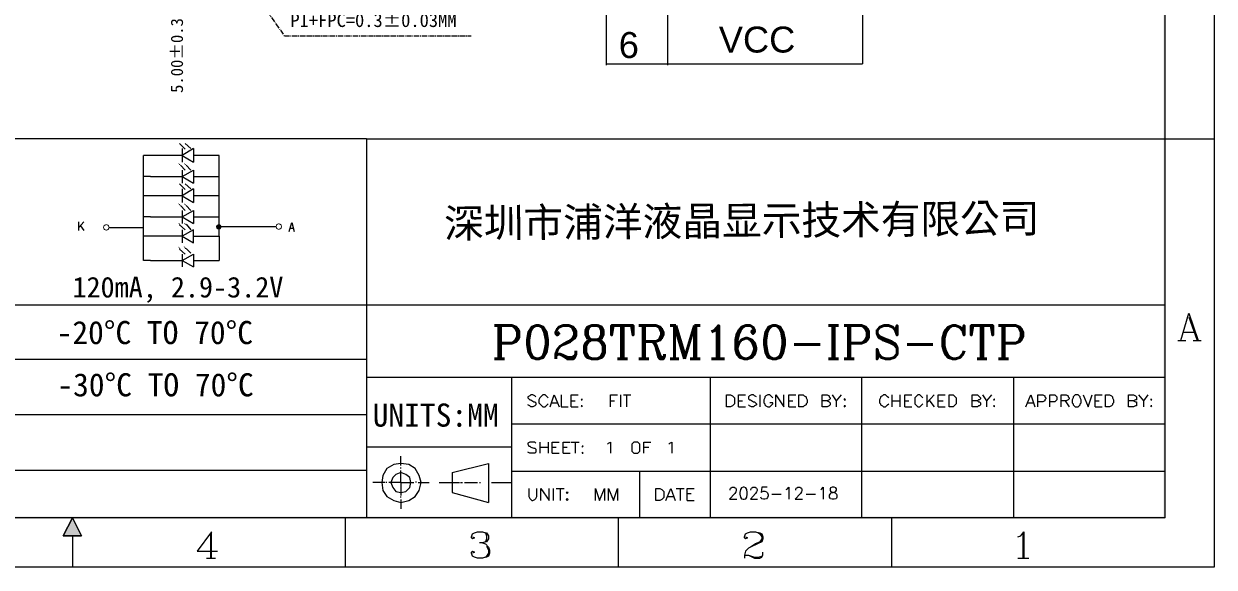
# Model space of a CAD drawing. Header units: millimetres. Extents: x -334 to 203, y -30 to 226.
# Drawn here: x -172.3 to 3.2, y -29.8 to 50.3 of the extents above; entities that cross this region are included whole.
import ezdxf

# ---------------------------------------------------------------- set-up
doc = ezdxf.new("R2010")
doc.units = ezdxf.units.MM
doc.linetypes.add('CENTER2', pattern=[1.125, 0.75, -0.125, 0.125, -0.125])
doc.layers.add('DIM', color=3, linetype='Continuous')
doc.layers.add('FPC', color=32, linetype='Continuous', lineweight=9)
doc.layers.add('中心線', color=1, linetype='CENTER2', lineweight=5)
doc.styles.add('Arial', font='arial.ttf')
doc.styles.add('OKV', font='PMingLiU.ttf')
doc.styles.add('宋体', font='')
doc.styles.add('标注', font='romanc.shx')
doc.styles.get('宋体').set_extended_font_data('SimSun')
doc.dimstyles.new('ISO-25$0', dxfattribs={"dimscale": 0.6, "dimtxt": 1.2, "dimasz": 1.6, "dimexe": 0.5, "dimexo": 0.5, "dimtad": 0, "dimzin": 1, "dimdsep": 46, "dimtxsty": 'Standard', "dimcen": 1.5, "dimadec": 0, "dimazin": 0, "dimtp": 1.2, "dimtm": 1.2, "dimtfac": 1, "dimtofl": 0, "dimtmove": 0, "dimatfit": 0, "dimfxl": 0.5, "dimtolj": 1, "dimarcsym": 0})

# ---------------------------------------------------------------- blocks, each defined once
blk = doc.blocks.new('A$C09A674D8')
at = {"color": 4, "style": 'OKV'}
blk.add_text('深圳市浦洋液晶显示技术有限公司 ', height=6.8872, rotation=0.5, dxfattribs=at).set_placement((-163.96, -29.67))
blk = doc.blocks.new('*D259')
at = {"layer": 'Defpoints', "color": 0}
for p in [(-149.75, 63.66), (-142.71, 63.66), (-142.03, 58.66)]:
    blk.add_point(p, dxfattribs=at)
at = {"layer": 'DIM', "color": 0, "lineweight": -2}
for p, q in [((-149.75, 64.62), (-149.75, 65.58)), ((-143.01, 63.66), (-150.05, 63.66)), ((-142.33, 58.66), (-150.05, 58.66)), ((-149.75, 57.7), (-149.75, 51.63))]:
    blk.add_line(p, q, dxfattribs=at)
at = {"layer": 'DIM', "color": 0}
for points in [[(-149.91, 64.62), (-149.59, 64.62), (-149.75, 63.66)], [(-149.91, 57.7), (-149.59, 57.7), (-149.75, 58.66)]]:
    blk.add_solid(points, dxfattribs=at)
at = {"layer": 'DIM', "color": 0, "insert": (-149.75, 45.65), "char_height": 1.8, "attachment_point": 5, "rotation": 90, "style": '宋体'}
blk.add_mtext('\\A1;5.00%%P0.3', dxfattribs=at)

msp = doc.modelspace()

# ---------------------------------------------------------------- hatches: boundary and pattern name
h = msp.add_hatch(color=0)
h.dxf.hatch_style = 2
h.paths.add_polyline_path([(-4.255, 10.061), (-3.957, 10.061), (-4.255, 200.851)])
h = msp.add_hatch(color=0)
h.dxf.hatch_style = 2
h.paths.add_polyline_path([(-4.255, -22.332), (-3.957, -22.629), (-4.255, 200.851)])
h = msp.add_hatch(color=0)
h.dxf.hatch_style = 2
h.paths.add_polyline_path([(-3.957, 10.061), (-4.255, 200.851), (-3.957, 201.148)])
h = msp.add_hatch(color=0)
h.dxf.hatch_style = 2
h.paths.add_polyline_path([(-3.957, -22.629), (-4.255, 200.851), (-3.957, 201.148)])
h = msp.add_hatch(color=0)
h.dxf.hatch_style = 2
h.paths.add_polyline_path([(-149.237, 29.591), (-149.593, 29.829), (-149.356, 29.473)])
h = msp.add_hatch(color=0)
h.dxf.hatch_style = 2
h.paths.add_polyline_path([(-148.405, 29.591), (-148.761, 29.829), (-148.523, 29.473)])
h = msp.add_hatch(color=0)
h.dxf.hatch_style = 2
h.paths.add_polyline_path([(-149.237, 23.648), (-149.593, 23.886), (-149.356, 23.529)])
h = msp.add_hatch(color=0)
h.dxf.hatch_style = 2
h.paths.add_polyline_path([(-148.405, 23.648), (-148.761, 23.886), (-148.523, 23.529)])
h = msp.add_hatch(color=0)
h.dxf.hatch_style = 2
h.paths.add_polyline_path([(-160.53, 20.676), (-160.411, 20.557), (-160.648, 20.319)])
h = msp.add_hatch(color=0)
h.dxf.hatch_style = 2
h.paths.add_polyline_path([(-160.411, 20.557), (-160.648, 20.319), (-160.53, 20.319)])
h = msp.add_hatch(color=0)
h.dxf.hatch_style = 2
h.paths.add_polyline_path([(-160.648, 20.319), (-160.53, 20.319), (-160.53, 19.963)])
h = msp.add_hatch(color=0)
h.dxf.hatch_style = 2
h.paths.add_polyline_path([(-160.173, 20.795), (-160.173, 20.676), (-160.53, 20.676)])
h = msp.add_hatch(color=0)
h.dxf.hatch_style = 2
h.paths.add_polyline_path([(-160.173, 20.676), (-160.53, 20.676), (-160.411, 20.557)])
h = msp.add_hatch(color=0)
h.dxf.hatch_style = 2
h.paths.add_polyline_path([(-160.53, 20.319), (-160.53, 19.963), (-160.411, 20.082)])
h = msp.add_hatch(color=0)
h.dxf.hatch_style = 2
h.paths.add_polyline_path([(-160.53, 19.963), (-160.411, 20.082), (-160.173, 19.844)])
h = msp.add_hatch(color=0)
h.dxf.hatch_style = 2
h.paths.add_polyline_path([(-160.411, 20.082), (-160.173, 19.844), (-160.173, 19.963)])
h = msp.add_hatch(color=0)
h.dxf.hatch_style = 2
h.paths.add_polyline_path([(-159.816, 20.676), (-159.935, 20.557), (-160.173, 20.795)])
h = msp.add_hatch(color=0)
h.dxf.hatch_style = 2
h.paths.add_polyline_path([(-159.935, 20.557), (-160.173, 20.795), (-160.173, 20.676)])
h = msp.add_hatch(color=0)
h.dxf.hatch_style = 2
h.paths.add_polyline_path([(-160.173, 19.963), (-159.816, 19.963), (-159.935, 20.082)])
h = msp.add_hatch(color=0)
h.dxf.hatch_style = 2
h.paths.add_polyline_path([(-160.173, 19.844), (-160.173, 19.963), (-159.816, 19.963)])
h = msp.add_hatch(color=0)
h.dxf.hatch_style = 2
h.paths.add_polyline_path([(-159.816, 20.319), (-159.816, 20.676), (-159.935, 20.557)])
h = msp.add_hatch(color=0)
h.dxf.hatch_style = 2
h.paths.add_polyline_path([(-159.816, 19.963), (-159.935, 20.082), (-159.697, 20.319)])
h = msp.add_hatch(color=0)
h.dxf.hatch_style = 2
h.paths.add_polyline_path([(-159.935, 20.082), (-159.697, 20.319), (-159.816, 20.319)])
h = msp.add_hatch(color=0)
h.dxf.hatch_style = 2
h.paths.add_polyline_path([(-159.697, 20.319), (-159.816, 20.319), (-159.816, 20.676)])
h = msp.add_hatch(color=0)
h.dxf.hatch_style = 2
h.paths.add_polyline_path([(-149.237, 20.795), (-149.593, 21.033), (-149.356, 20.676)])
h = msp.add_hatch(color=0)
h.dxf.hatch_style = 2
h.paths.add_polyline_path([(-148.405, 20.795), (-148.761, 21.033), (-148.523, 20.676)])
h = msp.add_hatch(color=0)
h.dxf.hatch_style = 2
h.paths.add_polyline_path([(-143.887, 20.676), (-144.006, 20.438), (-143.531, 20.438)])
h = msp.add_hatch(color=0)
h.dxf.hatch_style = 2
h.paths.add_polyline_path([(-144.006, 20.438), (-143.887, 20.082), (-143.531, 20.438)])
h = msp.add_hatch(color=0)
h.dxf.hatch_style = 2
h.paths.add_polyline_path([(-143.531, 20.795), (-143.887, 20.676), (-143.531, 20.438)])
h = msp.add_hatch(color=0)
h.dxf.hatch_style = 2
h.paths.add_polyline_path([(-143.887, 20.082), (-143.531, 19.963), (-143.531, 20.438)])
h = msp.add_hatch(color=0)
h.dxf.hatch_style = 2
h.paths.add_polyline_path([(-143.293, 20.676), (-143.531, 20.795), (-143.531, 20.438)])
h = msp.add_hatch(color=0)
h.dxf.hatch_style = 2
h.paths.add_polyline_path([(-143.174, 20.438), (-143.293, 20.676), (-143.531, 20.438)])
h = msp.add_hatch(color=0)
h.dxf.hatch_style = 2
h.paths.add_polyline_path([(-143.531, 19.963), (-143.293, 20.082), (-143.531, 20.438)])
h = msp.add_hatch(color=0)
h.dxf.hatch_style = 2
h.paths.add_polyline_path([(-143.293, 20.082), (-143.174, 20.438), (-143.531, 20.438)])
h = msp.add_hatch(color=0)
h.dxf.hatch_style = 2
h.paths.add_polyline_path([(-135.091, 20.795), (-134.972, 20.676), (-135.21, 20.438)])
h = msp.add_hatch(color=0)
h.dxf.hatch_style = 2
h.paths.add_polyline_path([(-134.972, 20.676), (-135.21, 20.438), (-135.091, 20.438)])
h = msp.add_hatch(color=0)
h.dxf.hatch_style = 2
h.paths.add_polyline_path([(-135.21, 20.438), (-135.091, 20.438), (-135.091, 20.082)])
h = msp.add_hatch(color=0)
h.dxf.hatch_style = 2
h.paths.add_polyline_path([(-134.734, 20.914), (-134.734, 20.795), (-135.091, 20.795)])
h = msp.add_hatch(color=0)
h.dxf.hatch_style = 2
h.paths.add_polyline_path([(-134.734, 20.795), (-135.091, 20.795), (-134.972, 20.676)])
h = msp.add_hatch(color=0)
h.dxf.hatch_style = 2
h.paths.add_polyline_path([(-135.091, 20.438), (-135.091, 20.082), (-134.972, 20.201)])
h = msp.add_hatch(color=0)
h.dxf.hatch_style = 2
h.paths.add_polyline_path([(-135.091, 20.082), (-134.972, 20.201), (-134.734, 19.963)])
h = msp.add_hatch(color=0)
h.dxf.hatch_style = 2
h.paths.add_polyline_path([(-134.972, 20.201), (-134.734, 19.963), (-134.734, 20.082)])
h = msp.add_hatch(color=0)
h.dxf.hatch_style = 2
h.paths.add_polyline_path([(-134.378, 20.795), (-134.497, 20.676), (-134.734, 20.914)])
h = msp.add_hatch(color=0)
h.dxf.hatch_style = 2
h.paths.add_polyline_path([(-134.497, 20.676), (-134.734, 20.914), (-134.734, 20.795)])
h = msp.add_hatch(color=0)
h.dxf.hatch_style = 2
h.paths.add_polyline_path([(-134.734, 20.082), (-134.378, 20.082), (-134.497, 20.201)])
h = msp.add_hatch(color=0)
h.dxf.hatch_style = 2
h.paths.add_polyline_path([(-134.734, 19.963), (-134.734, 20.082), (-134.378, 20.082)])
h = msp.add_hatch(color=0)
h.dxf.hatch_style = 2
h.paths.add_polyline_path([(-134.378, 20.438), (-134.378, 20.795), (-134.497, 20.676)])
h = msp.add_hatch(color=0)
h.dxf.hatch_style = 2
h.paths.add_polyline_path([(-134.378, 20.082), (-134.497, 20.201), (-134.259, 20.438)])
h = msp.add_hatch(color=0)
h.dxf.hatch_style = 2
h.paths.add_polyline_path([(-134.497, 20.201), (-134.259, 20.438), (-134.378, 20.438)])
h = msp.add_hatch(color=0)
h.dxf.hatch_style = 2
h.paths.add_polyline_path([(-134.259, 20.438), (-134.378, 20.438), (-134.378, 20.795)])
h = msp.add_hatch(color=0)
h.dxf.hatch_style = 2
h.paths.add_polyline_path([(-148.405, 17.229), (-148.761, 17.585), (-148.523, 17.11)])
h = msp.add_hatch(color=0)
h.dxf.hatch_style = 2
h.paths.add_polyline_path([(-149.237, 17.229), (-149.593, 17.466), (-149.356, 17.11)])
h = msp.add_hatch(color=0)
h.dxf.hatch_style = 2
h.paths.add_polyline_path([(-326.1, -22.332), (-326.398, -22.629), (-4.255, -22.332)])
h = msp.add_hatch(color=0)
h.dxf.hatch_style = 2
h.paths.add_polyline_path([(-326.398, -22.629), (-4.255, -22.332), (-3.957, -22.629)])
h = msp.add_hatch(color=0)
h.dxf.hatch_style = 2
h.paths.add_polyline_path([(-166.515, -25.155), (-163.84, -25.155), (-165.177, -22.48)])

# ---------------------------------------------------------------- linework, layer by layer
at = {"color": 0, "lineweight": 0}
for p, q in [((-143.531, 30.899), (-147.335, 30.899)), ((-143.531, 24.955), (-143.531, 30.899))]:
    msp.add_line(p, q, dxfattribs=at)
for points in [[(-333.53, 208.28), (3.175, 208.28), (3.175, -29.761), (-333.53, -29.761)], [(-326.249, 200.999), (-4.106, 200.999), (-4.106, -22.48), (-326.249, -22.48)], [(-147.335, 18.061), (-147.335, 19.963), (-148.999, 19.012)], [(-89.991, -4.947), (-90.14, -5.095), (-89.991, -5.095)], [(-68.743, -6.135), (-68.743, -4.352), (-68.148, -4.352), (-67.851, -4.501), (-67.702, -4.649), (-67.554, -4.798), (-67.554, -5.69), (-67.702, -5.838), (-67.851, -5.987), (-68.148, -6.135)], [(-58.044, -6.135), (-58.044, -4.352), (-57.45, -4.352), (-57.301, -4.501), (-57.004, -4.649), (-57.004, -4.798), (-56.855, -5.095), (-56.855, -5.541), (-57.004, -5.69), (-57.004, -5.838), (-57.301, -5.987), (-57.45, -6.135)], [(-51.358, -4.947), (-51.358, -5.095), (-51.209, -5.095)], [(-35.904, -6.135), (-35.904, -4.352), (-35.31, -4.352), (-35.161, -4.501), (-35.013, -4.649), (-34.864, -4.798), (-34.864, -5.69), (-35.013, -5.838), (-35.161, -5.987), (-35.31, -6.135)], [(-29.218, -4.947), (-29.366, -5.095), (-29.218, -5.095)], [(-17.33, -4.352), (-17.479, -4.501), (-17.628, -4.649), (-17.628, -4.798), (-17.776, -5.095), (-17.776, -5.541), (-17.628, -5.69), (-17.628, -5.838), (-17.479, -5.987), (-17.33, -6.135), (-16.885, -6.135), (-16.736, -5.987), (-16.587, -5.838), (-16.587, -5.69), (-16.439, -5.541), (-16.439, -5.095), (-16.587, -4.798), (-16.587, -4.649), (-16.736, -4.501), (-16.885, -4.352)], [(-12.873, -6.135), (-12.873, -4.352), (-12.278, -4.352), (-11.981, -4.501), (-11.833, -4.649), (-11.833, -4.798), (-11.684, -5.095), (-11.684, -5.541), (-11.833, -5.69), (-11.833, -5.838), (-11.981, -5.987), (-12.278, -6.135)], [(-6.186, -4.947), (-6.186, -5.095), (-6.038, -5.095)], [(-89.991, -5.987), (-90.14, -5.987), (-89.991, -6.135)], [(-51.358, -5.987), (-51.358, -6.135), (-51.209, -5.987)], [(-29.218, -5.987), (-29.366, -5.987), (-29.218, -6.135)], [(-6.186, -5.987), (-6.186, -6.135), (-6.038, -5.987)], [(-89.991, -11.93), (-89.991, -12.079), (-89.842, -11.93)], [(-82.264, -11.336), (-82.413, -11.336), (-82.561, -11.485), (-82.71, -11.633), (-82.71, -12.673), (-82.561, -12.822), (-82.413, -12.971), (-81.818, -12.971), (-81.67, -12.822), (-81.521, -12.673), (-81.521, -11.633), (-81.67, -11.485), (-81.818, -11.336)], [(-89.991, -12.822), (-89.991, -12.971), (-89.842, -12.971)], [(-113.765, -17.28), (-114.063, -16.239), (-114.657, -15.199), (-115.548, -14.605), (-116.737, -14.456), (-117.777, -14.605), (-118.817, -15.199), (-119.412, -16.239), (-119.56, -17.28), (-119.412, -18.468), (-118.817, -19.36), (-117.777, -19.954), (-116.737, -20.251), (-115.548, -19.954), (-114.657, -19.36), (-114.063, -18.468)], [(-115.251, -17.28), (-115.4, -16.537), (-115.994, -16.091), (-116.737, -15.794), (-117.48, -16.091), (-117.926, -16.537), (-118.223, -17.28), (-117.926, -18.023), (-117.48, -18.617), (-116.737, -18.766), (-115.994, -18.617), (-115.4, -18.023)], [(-92.22, -18.766), (-92.368, -18.766), (-92.22, -18.914), (-92.071, -18.766)], [(-79.144, -19.954), (-79.144, -18.171), (-78.55, -18.171), (-78.252, -18.32), (-78.104, -18.468), (-77.955, -18.617), (-77.955, -19.508), (-78.104, -19.657), (-78.252, -19.806), (-78.55, -19.954)], [(-92.22, -19.657), (-92.368, -19.806), (-92.22, -19.954), (-92.071, -19.806)], [(-165.177, -22.48), (-166.515, -25.155)], [(-163.84, -25.155), (-165.177, -22.48), (-163.84, -25.155), (-166.515, -25.155)]]:
    msp.add_lwpolyline(points, close=True, dxfattribs=at)
for points in [[(-121.789, 33.39), (-326.249, 33.39)], [(-121.789, 33.39), (-29.366, 33.39)], [(-121.789, 33.39), (-4.106, 33.39)], [(-121.789, 33.39), (-121.789, -22.48)], [(-4.106, 33.39), (3.175, 33.39)], [(-149.356, 32.682), (-148.523, 31.85)], [(-148.999, 31.969), (-148.999, 29.948)], [(-147.335, 31.969), (-148.999, 30.899), (-147.335, 29.948)], [(-148.523, 32.682), (-147.691, 31.969)], [(-147.335, 31.969), (-147.335, 29.948)], [(-153.635, 15.446), (-154.705, 15.446), (-154.705, 30.899)], [(-153.635, 30.899), (-154.705, 30.899)], [(-148.999, 30.899), (-153.635, 30.899)], [(-149.237, 29.473), (-148.523, 28.759)], [(-148.999, 27.808), (-147.335, 28.759)], [(-148.999, 28.759), (-148.999, 26.857)], [(-148.405, 29.473), (-147.691, 28.759)], [(-147.335, 28.759), (-147.335, 26.857)], [(-153.635, 27.808), (-154.705, 27.808)], [(-153.635, 27.808), (-148.999, 27.808), (-147.335, 26.857)], [(-149.356, 26.739), (-148.523, 25.906)], [(-148.523, 26.739), (-147.691, 26.025)], [(-147.335, 27.808), (-143.531, 27.808)], [(-153.635, 24.955), (-154.705, 24.955)], [(-148.999, 24.955), (-153.635, 24.955)], [(-148.999, 26.025), (-148.999, 24.004)], [(-147.335, 26.025), (-148.999, 24.955), (-147.335, 24.004)], [(-147.335, 26.025), (-147.335, 24.004)], [(-143.531, 21.865), (-143.531, 24.955), (-147.335, 24.955)], [(-149.237, 23.529), (-148.523, 22.816)], [(-148.405, 23.529), (-147.691, 22.816)], [(-164.215, 19.844), (-164.215, 21.152)], [(-163.501, 21.152), (-164.215, 20.319)], [(-153.635, 21.865), (-154.705, 21.865)], [(-153.635, 21.865), (-148.999, 21.865), (-147.335, 20.914)], [(-148.999, 21.865), (-147.335, 22.816)], [(-148.999, 22.816), (-148.999, 20.914)], [(-147.335, 22.816), (-147.335, 20.914)], [(-147.335, 19.012), (-143.531, 19.012), (-143.531, 21.865)], [(-147.335, 21.865), (-143.531, 21.865)], [(-163.977, 20.557), (-163.501, 19.844)], [(-159.816, 20.319), (-154.705, 20.319)], [(-149.356, 20.676), (-148.523, 19.963)], [(-148.999, 19.963), (-148.999, 18.061)], [(-148.405, 20.795), (-147.691, 19.963)], [(-143.412, 20.438), (-135.21, 20.438)], [(-133.189, 19.725), (-132.832, 21.033), (-132.476, 19.725)], [(-133.07, 20.201), (-132.595, 20.201)], [(-153.635, 19.012), (-154.705, 19.012)], [(-148.999, 19.012), (-153.635, 19.012)], [(-143.531, 19.012), (-143.531, 15.446)], [(-149.356, 17.11), (-148.523, 16.397)], [(-148.999, 15.446), (-147.335, 16.397), (-147.335, 14.495)], [(-148.999, 16.397), (-148.999, 14.495)], [(-148.405, 17.229), (-147.691, 16.516)], [(-153.635, 15.446), (-148.999, 15.446), (-147.335, 14.495)], [(-147.335, 15.446), (-143.531, 15.446)], [(-121.789, 8.872), (-326.249, 8.872)], [(-4.106, 8.872), (-121.789, 8.872)], [(-1.728, 3.672), (-0.54, 7.683), (0.798, 3.672)], [(-0.54, 7.089), (0.649, 3.672)], [(-2.174, 3.672), (-0.986, 3.672)], [(-1.431, 4.86), (0.352, 4.86)], [(0.055, 3.672), (1.243, 3.672)], [(-121.789, 0.848), (-326.249, 0.848)], [(-4.106, -1.826), (-121.789, -1.826)], [(-100.392, -22.48), (-100.392, -1.826)], [(-71.12, -1.826), (-71.12, -22.48)], [(-48.832, -1.826), (-48.832, -22.48)], [(-26.394, -1.826), (-26.394, -22.48)], [(-96.826, -4.649), (-96.975, -4.501), (-97.272, -4.352), (-97.569, -4.352), (-97.718, -4.501), (-98.015, -4.649), (-98.015, -4.798), (-97.866, -4.947), (-97.718, -5.095), (-97.569, -5.095), (-97.123, -5.392), (-96.975, -5.392), (-96.826, -5.541), (-96.826, -5.838), (-96.975, -5.987), (-97.272, -6.135), (-97.569, -6.135), (-97.718, -5.987), (-98.015, -5.838)], [(-95.043, -4.798), (-95.192, -4.649), (-95.34, -4.501), (-95.489, -4.352), (-95.786, -4.352), (-95.935, -4.501), (-96.083, -4.649), (-96.232, -4.798), (-96.38, -5.095), (-96.38, -5.541), (-96.232, -5.69), (-96.083, -5.838), (-95.935, -5.987), (-95.786, -6.135), (-95.489, -6.135), (-95.34, -5.987), (-95.192, -5.838), (-95.043, -5.69)], [(-94.746, -6.135), (-94.151, -4.352), (-93.409, -6.135)], [(-93.111, -4.352), (-93.111, -6.135), (-92.071, -6.135)], [(-91.625, -6.135), (-91.625, -4.352), (-90.585, -4.352)], [(-91.625, -5.244), (-91.031, -5.244)], [(-85.83, -6.135), (-85.83, -4.352), (-84.79, -4.352)], [(-85.83, -5.244), (-85.236, -5.244)], [(-84.345, -4.352), (-84.345, -6.135)], [(-83.899, -4.352), (-82.859, -4.352)], [(-83.453, -4.352), (-83.453, -6.135)], [(-66.959, -6.135), (-66.959, -4.352), (-65.919, -4.352)], [(-66.959, -5.244), (-66.365, -5.244)], [(-64.285, -4.649), (-64.582, -4.501), (-64.731, -4.352), (-65.028, -4.352), (-65.325, -4.501), (-65.474, -4.649), (-65.474, -4.947), (-65.325, -5.095), (-65.176, -5.095), (-64.731, -5.392), (-64.582, -5.392), (-64.433, -5.541), (-64.285, -5.69), (-64.285, -5.838), (-64.582, -5.987), (-64.731, -6.135), (-65.028, -6.135), (-65.325, -5.987), (-65.474, -5.838)], [(-63.839, -4.352), (-63.839, -6.135)], [(-61.907, -4.798), (-62.056, -4.649), (-62.205, -4.501), (-62.353, -4.352), (-62.65, -4.352), (-62.948, -4.501), (-63.096, -4.649), (-63.096, -4.798), (-63.245, -5.095), (-63.245, -5.541), (-63.096, -5.69), (-63.096, -5.838), (-62.948, -5.987), (-62.65, -6.135), (-62.353, -6.135), (-62.205, -5.987), (-62.056, -5.838), (-61.907, -5.69), (-61.907, -5.541), (-62.353, -5.541)], [(-61.462, -6.135), (-61.462, -4.352), (-60.273, -6.135), (-60.273, -4.352)], [(-59.53, -6.135), (-59.53, -4.352), (-58.49, -4.352)], [(-59.53, -5.244), (-58.936, -5.244)], [(-54.627, -6.135), (-54.627, -4.352), (-53.884, -4.352), (-53.586, -4.501), (-53.586, -4.649), (-53.438, -4.798), (-53.438, -4.947), (-53.586, -5.095), (-53.884, -5.244), (-54.627, -5.244)], [(-53.884, -5.244), (-53.586, -5.392), (-53.438, -5.541), (-53.438, -5.838), (-53.586, -5.987), (-53.884, -6.135), (-54.627, -6.135)], [(-53.141, -4.352), (-52.546, -5.244), (-52.546, -6.135)], [(-51.803, -4.352), (-52.546, -5.244)], [(-44.82, -4.798), (-44.968, -4.649), (-45.117, -4.501), (-45.265, -4.352), (-45.563, -4.352), (-45.711, -4.501), (-46.008, -4.649), (-46.008, -4.798), (-46.157, -5.095), (-46.157, -5.541), (-46.008, -5.69), (-46.008, -5.838), (-45.711, -5.987), (-45.563, -6.135), (-45.265, -6.135), (-45.117, -5.987), (-44.968, -5.838), (-44.82, -5.69)], [(-44.374, -4.352), (-44.374, -6.135)], [(-44.374, -5.244), (-43.185, -5.244)], [(-43.185, -4.352), (-43.185, -6.135)], [(-42.442, -6.135), (-42.442, -4.352), (-41.402, -4.352)], [(-42.442, -5.244), (-41.848, -5.244)], [(-39.768, -4.798), (-39.916, -4.649), (-40.065, -4.501), (-40.213, -4.352), (-40.51, -4.352), (-40.659, -4.501), (-40.808, -4.649), (-40.956, -4.798), (-40.956, -5.69), (-40.808, -5.838), (-40.659, -5.987), (-40.51, -6.135), (-40.213, -6.135), (-40.065, -5.987), (-39.916, -5.838), (-39.768, -5.69)], [(-39.173, -4.352), (-39.173, -6.135)], [(-38.133, -4.352), (-39.173, -5.541)], [(-38.876, -5.095), (-38.133, -6.135)], [(-37.539, -6.135), (-37.539, -4.352), (-36.499, -4.352)], [(-37.539, -5.244), (-36.796, -5.244)], [(-32.487, -6.135), (-32.487, -4.352), (-31.744, -4.352), (-31.595, -4.501), (-31.446, -4.649), (-31.298, -4.798), (-31.298, -4.947), (-31.446, -5.095), (-31.595, -5.095), (-31.744, -5.244), (-32.487, -5.244)], [(-31.744, -5.244), (-31.595, -5.392), (-31.446, -5.392), (-31.298, -5.541), (-31.298, -5.838), (-31.446, -5.987), (-31.595, -5.987), (-31.744, -6.135), (-32.487, -6.135)], [(-31.001, -4.352), (-30.406, -5.244), (-30.406, -6.135)], [(-29.663, -4.352), (-30.406, -5.244)], [(-24.611, -6.135), (-23.868, -4.352), (-23.274, -6.135)], [(-22.828, -6.135), (-22.828, -4.352), (-22.085, -4.352), (-21.788, -4.501), (-21.788, -4.649), (-21.64, -4.798), (-21.64, -4.947), (-21.788, -5.095), (-21.788, -5.244), (-22.085, -5.392), (-22.828, -5.392)], [(-21.045, -6.135), (-21.045, -4.352), (-20.302, -4.352), (-20.154, -4.501), (-20.005, -4.649), (-20.005, -5.095), (-20.154, -5.244), (-20.302, -5.392), (-21.045, -5.392)], [(-19.411, -6.135), (-19.411, -4.352), (-18.668, -4.352), (-18.371, -4.501), (-18.371, -4.649), (-18.222, -4.798), (-18.222, -4.947), (-18.371, -5.095), (-18.668, -5.244), (-19.411, -5.244)], [(-18.816, -5.244), (-18.222, -6.135)], [(-16.142, -4.352), (-15.399, -6.135), (-14.804, -4.352)], [(-14.359, -6.135), (-14.359, -4.352), (-13.318, -4.352)], [(-14.359, -5.244), (-13.764, -5.244)], [(-9.455, -6.135), (-9.455, -4.352), (-8.712, -4.352), (-8.415, -4.501), (-8.266, -4.649), (-8.266, -5.095), (-8.415, -5.095), (-8.712, -5.244), (-9.455, -5.244)], [(-8.712, -5.244), (-8.415, -5.392), (-8.266, -5.392), (-8.266, -5.541), (-8.266, -5.987), (-8.415, -5.987), (-8.712, -6.135), (-9.455, -6.135)], [(-7.969, -4.352), (-7.226, -5.244), (-7.226, -6.135)], [(-6.632, -4.352), (-7.226, -5.244)], [(-94.449, -5.541), (-93.706, -5.541)], [(-91.625, -6.135), (-90.585, -6.135)], [(-66.959, -6.135), (-65.919, -6.135)], [(-59.53, -6.135), (-58.49, -6.135)], [(-42.442, -6.135), (-41.402, -6.135)], [(-37.539, -6.135), (-36.499, -6.135)], [(-24.314, -5.541), (-23.423, -5.541)], [(-14.359, -6.135), (-13.318, -6.135)], [(-121.789, -7.324), (-326.249, -7.324)], [(-4.106, -8.661), (-100.392, -8.661)], [(-100.392, -12.079), (-121.789, -12.079)], [(-96.826, -11.485), (-96.975, -11.336), (-97.718, -11.336), (-98.015, -11.485), (-98.015, -11.633), (-97.866, -11.93), (-97.718, -11.93), (-97.569, -12.079), (-97.123, -12.228), (-96.975, -12.228), (-96.826, -12.376), (-96.826, -12.822), (-96.975, -12.971), (-97.718, -12.971), (-98.015, -12.822)], [(-96.232, -11.336), (-96.232, -12.971)], [(-96.232, -12.079), (-95.043, -12.079)], [(-95.043, -11.336), (-95.043, -12.971)], [(-94.449, -12.971), (-94.449, -11.336), (-93.409, -11.336)], [(-94.449, -12.079), (-93.854, -12.079)], [(-92.814, -12.971), (-92.814, -11.336), (-91.774, -11.336)], [(-92.814, -12.079), (-92.22, -12.079)], [(-91.625, -11.336), (-90.437, -11.336)], [(-91.031, -11.336), (-91.031, -12.971)], [(-86.276, -11.633), (-86.128, -11.485), (-85.83, -11.336), (-85.83, -12.971)], [(-80.927, -12.971), (-80.927, -11.336), (-79.887, -11.336)], [(-80.927, -12.079), (-80.184, -12.079)], [(-77.212, -11.633), (-77.064, -11.485), (-76.766, -11.336), (-76.766, -12.971)], [(-116.737, -14.754), (-116.737, -13.416)], [(-94.449, -12.971), (-93.409, -12.971)], [(-92.814, -12.971), (-91.774, -12.971)], [(-121.789, -15.497), (-326.249, -15.497)], [(-116.737, -15.199), (-116.737, -15.051)], [(-116.737, -17.28), (-116.737, -15.497)], [(-109.159, -15.794), (-103.81, -14.456), (-103.81, -20.251)], [(-109.159, -15.794), (-109.159, -18.766)], [(-4.106, -15.645), (-100.392, -15.645)], [(-81.521, -22.48), (-81.521, -15.645)], [(-119.115, -17.28), (-120.898, -17.28)], [(-118.817, -17.28), (-118.966, -17.28)], [(-116.737, -17.28), (-118.52, -17.28)], [(-116.737, -17.28), (-114.805, -17.28)], [(-116.737, -17.28), (-116.737, -19.211)], [(-114.508, -17.28), (-114.508, -17.131)], [(-114.211, -17.28), (-112.577, -17.28)], [(-111.091, -17.28), (-108.119, -17.28)], [(-107.97, -17.28), (-107.673, -17.28)], [(-107.376, -17.28), (-105.444, -17.28)], [(-105.147, -17.28), (-104.999, -17.28)], [(-103.364, -17.28), (-100.392, -17.28)], [(-109.159, -18.766), (-103.81, -20.251)], [(-97.866, -18.171), (-97.866, -19.36), (-97.718, -19.657), (-97.569, -19.806), (-97.42, -19.954), (-97.272, -19.954), (-96.975, -19.806), (-96.826, -19.657), (-96.677, -19.36), (-96.677, -18.171)], [(-96.083, -19.954), (-96.083, -18.171), (-94.894, -19.954), (-94.894, -18.171)], [(-94.3, -18.171), (-94.3, -19.954)], [(-93.854, -18.171), (-92.666, -18.171)], [(-93.26, -18.171), (-93.26, -19.954)], [(-88.059, -19.954), (-88.059, -18.171), (-87.465, -19.954), (-86.722, -18.171), (-86.722, -19.954)], [(-86.128, -19.954), (-86.128, -18.171), (-85.385, -19.954), (-84.79, -18.171), (-84.79, -19.954)], [(-77.658, -19.954), (-76.915, -18.171), (-76.321, -19.954)], [(-76.172, -18.171), (-74.983, -18.171)], [(-75.578, -18.171), (-75.578, -19.954)], [(-74.538, -19.954), (-74.538, -18.171), (-73.497, -18.171)], [(-74.538, -18.914), (-73.943, -18.914)], [(-116.737, -19.508), (-116.737, -19.36)], [(-116.737, -19.806), (-116.737, -21.143)], [(-77.361, -19.36), (-76.469, -19.36)], [(-74.538, -19.954), (-73.497, -19.954)], [(-124.91, -29.761), (-124.91, -22.48)], [(-84.642, -29.761), (-84.642, -22.48)], [(-44.374, -29.761), (-44.374, -22.48)], [(-144.672, -28.424), (-144.672, -24.561), (-146.752, -27.384), (-143.781, -27.384)], [(-106.187, -25.303), (-105.89, -25.452), (-106.187, -25.601), (-106.336, -25.452), (-106.336, -25.303), (-106.187, -24.858), (-105.89, -24.709), (-105.444, -24.561), (-104.701, -24.561), (-104.107, -24.709), (-103.81, -25.155), (-103.81, -25.601), (-104.107, -26.046), (-104.701, -26.195), (-105.147, -26.195)], [(-104.701, -24.561), (-104.256, -24.709), (-104.107, -25.155), (-104.107, -25.601), (-104.256, -26.046), (-104.701, -26.195), (-104.256, -26.344), (-103.81, -26.789), (-103.661, -27.235), (-103.661, -27.681), (-103.81, -28.127), (-104.107, -28.275), (-104.701, -28.424), (-105.444, -28.424), (-105.89, -28.275), (-106.187, -28.127), (-106.336, -27.681), (-106.336, -27.532), (-106.187, -27.384), (-105.89, -27.532), (-106.187, -27.681)], [(-65.919, -25.303), (-65.622, -25.452), (-65.919, -25.601), (-66.068, -25.452), (-66.068, -25.303), (-65.919, -24.858), (-65.622, -24.709), (-65.176, -24.561), (-64.433, -24.561), (-63.839, -24.709), (-63.542, -24.858), (-63.393, -25.303), (-63.393, -25.601), (-63.542, -26.046), (-64.136, -26.344), (-65.176, -26.789), (-65.474, -26.938), (-65.919, -27.384), (-66.068, -27.978), (-66.068, -28.424)], [(-64.433, -24.561), (-63.988, -24.709), (-63.839, -24.858), (-63.542, -25.303), (-63.542, -25.601), (-63.839, -26.046), (-64.433, -26.344), (-65.176, -26.789)], [(-25.8, -25.303), (-25.354, -25.155), (-24.909, -24.561), (-24.909, -28.424)], [(-165.177, -25.155), (-165.177, -29.761)], [(-144.821, -24.858), (-144.821, -28.424)], [(-25.057, -24.709), (-25.057, -28.424)], [(-104.107, -26.641), (-103.81, -27.235), (-103.81, -27.681), (-104.107, -28.127), (-104.256, -28.275), (-104.701, -28.424)], [(-66.068, -28.127), (-65.919, -27.978), (-65.474, -27.978), (-64.582, -28.275), (-63.988, -28.275), (-63.542, -28.127), (-63.393, -27.978)], [(-65.474, -27.978), (-64.582, -28.424), (-63.839, -28.424), (-63.542, -28.275), (-63.393, -27.978), (-63.393, -27.532)], [(-145.415, -28.424), (-144.078, -28.424)], [(-25.8, -28.424), (-24.166, -28.424)]]:
    msp.add_lwpolyline(points, dxfattribs=at)
at = {"layer": 'DIM', "color": 4, "lineweight": 9}
for p, q in [((-86.478, 92.858), (-86.478, 44.207)), ((-77.427, 92.858), (-77.427, 44.207)), ((-48.675, 92.858), (-48.675, 44.443)), ((-86.478, 44.443), (-48.675, 44.443))]:
    msp.add_line(p, q, dxfattribs=at)
at = {"layer": '中心線', "color": 1}
msp.add_line((-133.91, 48.533), (-106.352, 48.533), dxfattribs=at)
msp.add_lwpolyline([(-140.309, 57.692), (-133.91, 48.533), (-133.91, 48.533)], dxfattribs=at)

# ---------------------------------------------------------------- block references
at = {"color": 0, "xscale": 0.6229055539965884, "yscale": 0.6229055539965884, "zscale": 0.6229055539965884}
msp.add_blockref('A$C09A674D8', (-8.211, 37.26), dxfattribs=at)

# ---------------------------------------------------------------- texts
at = {"color": 0, "style": '宋体'}
msp.add_text('120mA, 2.9-3.2V ', height=3.04714, dxfattribs=at).set_placement((-165.16, 9.987))
at = {"color": 0, "attachment_point": 7}
for s, insert, char_height in [('{\\fSimSun|b0|i0|c0|p2;-20%%DC TO 70%%DC }', (-167.495, 3.059), 3.40984), ('{\\fSimSun|b0|i0|c0|p2;-\\fSimSun|b0|i0|c134|p2;3\\fSimSun|b0|i0|c0|p2;0%%DC TO 70%%DC }', (-167.388, -4.641), 3.40984), ('{\\fSimSun|b0|i0|c0;UNITS:MM}', (-120.898, -9.107), 3.41325)]:
    msp.add_mtext(s, dxfattribs=dict(at, insert=insert, char_height=char_height))
at = {"color": 0, "insert": (-103.338, 5.842), "char_height": 4.90978, "width": 104.54128, "attachment_point": 1, "style": '标注'}
msp.add_mtext('P028TRM160-IPS-CTP', dxfattribs=at)
at = {"layer": 'DIM', "color": 4, "lineweight": 9, "style": 'Arial'}
for s, height, p in [('6', 3.825, (-84.617, 45.287)), ('VCC', 3.8252, (-69.866, 46.089))]:
    msp.add_text(s, height=height, dxfattribs=at).set_placement(p)
at = {"layer": 'FPC', "color": 0, "insert": (-68.515, -17.967), "char_height": 1.7927, "width": 12.34562, "attachment_point": 1, "style": '标注'}
msp.add_mtext('2025-12-18', dxfattribs=at)
at = {"layer": '中心線', "color": 1, "insert": (-108.534, 51.853), "char_height": 2, "width": 76.11899, "attachment_point": 3}
msp.add_mtext('{\\fSimSun|b0|i0|c134|p2;PI+FPC=0.3%%P0.03MM}', dxfattribs=at)

# ---------------------------------------------------------------- dimensions: what is measured, and where the dimension line sits
at = {"layer": 'DIM', "color": 6}
dim = msp.add_linear_dim(base=(-149.748, 63.656), p1=(-142.031, 58.656), p2=(-142.707, 63.656), angle=90, text='<>%%P0.3', dimstyle='ISO-25$0', override={"dimtxt": 3, "dimtxsty": '宋体', "dimcen": 6.128825}, dxfattribs=at)
dim.commit()
dim.dimension.update_dxf_attribs({"geometry": '*D259', "text_midpoint": (-149.748, 45.648), "dimtype": 160})

doc.saveas('drawing.dxf')
